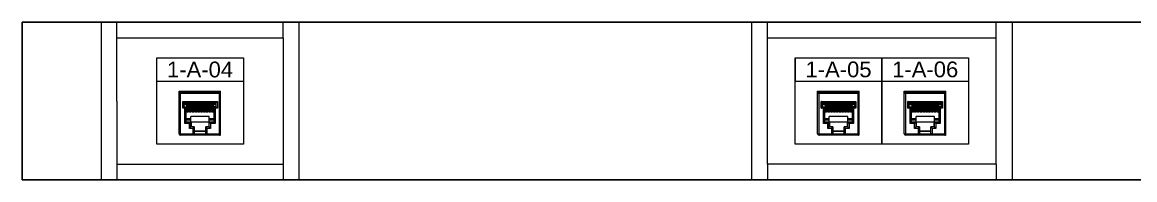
# Model space of a CAD drawing. Header units: millimetres. Extents: x 1256 to 2931, y 3298 to 3694.
# Drawn here: x 1274.3 to 1344.9, y 3461.2 to 3471.2 of the extents above; entities that cross this region are included whole.
import ezdxf
from ezdxf.enums import TextEntityAlignment as Align

# ---------------------------------------------------------------- set-up
doc = ezdxf.new("R2010")
doc.units = ezdxf.units.MM
doc.layers.add('Canales', color=250, linetype='Continuous', lineweight=25)
doc.layers.add('Roseta', color=250, linetype='Continuous', lineweight=5)
doc.styles.get("Standard").update_dxf_attribs({"font": 'Arial.ttf'})
pattern_1 = [(45, (1164.295396, 3351.090486), (-0.03132663, 0.03132663), [])]
pattern_2 = [(45, (1204.805396, 3351.090486), (-0.03132663, 0.03132663), [])]
pattern_3 = [(45, (1210.305396, 3351.090486), (-0.03132663, 0.03132663), [])]

msp = doc.modelspace()

# ---------------------------------------------------------------- hatches: boundary and pattern name
at = {"layer": 'Roseta'}
h = msp.add_hatch(dxfattribs=at)
h.set_pattern_fill('ANSI31', color=256, scale=0.013954, style=0)
h.set_pattern_definition(pattern_1)
h.paths.add_polyline_path([(1285.016, 3466.112), (1284.957, 3466.112), (1284.941, 3466.111), (1284.941, 3465.535), (1285.016, 3465.535)])
h = msp.add_hatch(dxfattribs=at)
h.set_pattern_fill('ANSI31', color=256, scale=0.013954, style=0)
h.set_pattern_definition(pattern_1)
h.paths.add_polyline_path([(1285.193, 3466.112), (1285.131, 3466.112), (1285.119, 3466.111), (1285.119, 3465.535), (1285.193, 3465.535)])
h.paths.add_polyline_path([(1285.37, 3466.112), (1285.295, 3466.112), (1285.295, 3465.535), (1285.37, 3465.535)])
h.paths.add_polyline_path([(1285.548, 3466.112), (1285.473, 3466.112), (1285.473, 3465.535), (1285.548, 3465.535)])
h.paths.add_polyline_path([(1285.724, 3466.112), (1285.649, 3466.112), (1285.649, 3465.535), (1285.724, 3465.535)])
h.paths.add_polyline_path([(1285.827, 3465.535), (1285.902, 3465.535), (1285.902, 3466.112), (1285.827, 3466.112)])
h.paths.add_polyline_path([(1286.005, 3465.535), (1286.08, 3465.535), (1286.08, 3466.112), (1286.005, 3466.112)])
h = msp.add_hatch(dxfattribs=at)
h.set_pattern_fill('ANSI31', color=256, scale=0.013954, style=0)
h.set_pattern_definition(pattern_1)
h.paths.add_polyline_path([(1286.186, 3465.535), (1286.26, 3465.535), (1286.26, 3466.112), (1286.256, 3466.112), (1286.186, 3466.112)])
h = msp.add_hatch(dxfattribs=at)
h.set_pattern_fill('ANSI31', color=256, scale=0.013954, style=0)
h.set_pattern_definition(pattern_2)
h.paths.add_polyline_path([(1325.526, 3466.112), (1325.467, 3466.112), (1325.451, 3466.111), (1325.451, 3465.535), (1325.526, 3465.535)])
h = msp.add_hatch(dxfattribs=at)
h.set_pattern_fill('ANSI31', color=256, scale=0.013954, style=0)
h.set_pattern_definition(pattern_2)
h.paths.add_polyline_path([(1325.703, 3466.112), (1325.641, 3466.112), (1325.629, 3466.111), (1325.629, 3465.535), (1325.703, 3465.535)])
h.paths.add_polyline_path([(1325.88, 3466.112), (1325.805, 3466.112), (1325.805, 3465.535), (1325.88, 3465.535)])
h.paths.add_polyline_path([(1326.058, 3466.112), (1325.983, 3466.112), (1325.983, 3465.535), (1326.058, 3465.535)])
h.paths.add_polyline_path([(1326.234, 3466.112), (1326.159, 3466.112), (1326.159, 3465.535), (1326.234, 3465.535)])
h.paths.add_polyline_path([(1326.337, 3465.535), (1326.412, 3465.535), (1326.412, 3466.112), (1326.337, 3466.112)])
h.paths.add_polyline_path([(1326.515, 3465.535), (1326.59, 3465.535), (1326.59, 3466.112), (1326.515, 3466.112)])
h = msp.add_hatch(dxfattribs=at)
h.set_pattern_fill('ANSI31', color=256, scale=0.013954, style=0)
h.set_pattern_definition(pattern_2)
h.paths.add_polyline_path([(1326.696, 3465.535), (1326.77, 3465.535), (1326.77, 3466.112), (1326.766, 3466.112), (1326.696, 3466.112)])
h = msp.add_hatch(dxfattribs=at)
h.set_pattern_fill('ANSI31', color=256, scale=0.013954, style=0)
h.set_pattern_definition(pattern_3)
h.paths.add_polyline_path([(1331.026, 3466.112), (1330.967, 3466.112), (1330.951, 3466.111), (1330.951, 3465.535), (1331.026, 3465.535)])
h = msp.add_hatch(dxfattribs=at)
h.set_pattern_fill('ANSI31', color=256, scale=0.013954, style=0)
h.set_pattern_definition(pattern_3)
h.paths.add_polyline_path([(1331.203, 3466.112), (1331.141, 3466.112), (1331.129, 3466.111), (1331.129, 3465.535), (1331.203, 3465.535)])
h.paths.add_polyline_path([(1331.38, 3466.112), (1331.305, 3466.112), (1331.305, 3465.535), (1331.38, 3465.535)])
h.paths.add_polyline_path([(1331.558, 3466.112), (1331.483, 3466.112), (1331.483, 3465.535), (1331.558, 3465.535)])
h.paths.add_polyline_path([(1331.734, 3466.112), (1331.659, 3466.112), (1331.659, 3465.535), (1331.734, 3465.535)])
h.paths.add_polyline_path([(1331.837, 3465.535), (1331.912, 3465.535), (1331.912, 3466.112), (1331.837, 3466.112)])
h.paths.add_polyline_path([(1332.015, 3465.535), (1332.09, 3465.535), (1332.09, 3466.112), (1332.015, 3466.112)])
h = msp.add_hatch(dxfattribs=at)
h.set_pattern_fill('ANSI31', color=256, scale=0.013954, style=0)
h.set_pattern_definition(pattern_3)
h.paths.add_polyline_path([(1332.196, 3465.535), (1332.27, 3465.535), (1332.27, 3466.112), (1332.266, 3466.112), (1332.196, 3466.112)])

# ---------------------------------------------------------------- linework, layer by layer
at = {"layer": 'Canales'}
for p, q in [((1274.318, 3461.239), (1274.318, 3471.239)), ((1274.318, 3471.239), (1414.318, 3471.239)), ((1409.318, 3461.239), (1274.318, 3461.239))]:
    msp.add_line(p, q, dxfattribs=at)
at = {"layer": 'Roseta'}
for p, q in [((1291.878, 3471.239), (1279.318, 3471.239)), ((1279.318, 3471.239), (1279.318, 3461.239)), ((1280.318, 3470.239), (1280.318, 3471.239)), ((1290.878, 3470.239), (1290.878, 3471.239)), ((1291.878, 3461.239), (1291.878, 3471.239)), ((1320.598, 3471.239), (1337.118, 3471.239)), ((1320.598, 3461.239), (1320.598, 3471.239)), ((1321.598, 3462.239), (1321.598, 3471.239)), ((1336.118, 3462.239), (1336.118, 3471.239)), ((1337.118, 3471.239), (1337.118, 3461.239)), ((1280.318, 3466.239), (1280.318, 3470.239)), ((1280.318, 3470.239), (1290.878, 3470.239)), ((1290.878, 3470.239), (1290.878, 3462.239)), ((1321.598, 3470.239), (1336.118, 3470.239)), ((1282.848, 3468.989), (1288.348, 3468.989)), ((1282.848, 3463.489), (1282.848, 3468.989)), ((1288.348, 3468.989), (1288.348, 3463.489)), ((1323.358, 3468.989), (1328.858, 3468.989)), ((1323.358, 3463.489), (1323.358, 3468.989)), ((1323.358, 3468.989), (1323.358, 3467.489)), ((1328.858, 3468.989), (1328.858, 3463.489)), ((1328.858, 3468.989), (1334.358, 3468.989)), ((1328.858, 3463.489), (1328.858, 3468.989)), ((1328.858, 3463.489), (1328.858, 3468.989)), ((1334.358, 3468.989), (1334.358, 3463.489)), ((1282.848, 3467.489), (1288.348, 3467.489)), ((1323.358, 3467.489), (1334.358, 3467.489)), ((1284.272, 3466.859), (1286.906, 3466.859)), ((1324.782, 3466.859), (1327.416, 3466.859)), ((1330.282, 3466.859), (1332.916, 3466.859)), ((1280.318, 3466.239), (1280.318, 3461.239)), ((1286.836, 3464.068), (1284.36, 3464.068)), ((1327.346, 3464.068), (1324.87, 3464.068)), ((1332.846, 3464.068), (1330.37, 3464.068)), ((1288.348, 3463.489), (1282.848, 3463.489)), ((1328.858, 3463.489), (1323.358, 3463.489)), ((1334.358, 3463.489), (1328.858, 3463.489)), ((1280.318, 3462.239), (1290.878, 3462.239)), ((1290.878, 3462.239), (1290.878, 3461.239)), ((1336.118, 3462.239), (1321.598, 3462.239)), ((1321.598, 3462.239), (1321.598, 3461.239)), ((1336.118, 3462.239), (1336.118, 3461.239)), ((1279.318, 3461.239), (1291.878, 3461.239)), ((1337.118, 3461.239), (1320.598, 3461.239))]:
    msp.add_line(p, q, dxfattribs=at)
at = {"layer": 'Roseta', "linetype": 'Continuous'}
for p, q in [((1284.272, 3464.155), (1284.272, 3466.859)), ((1284.272, 3466.736), (1286.906, 3466.736)), ((1284.36, 3464.068), (1284.36, 3466.859)), ((1284.36, 3466.824), (1286.836, 3466.824)), ((1286.836, 3464.068), (1286.836, 3466.859)), ((1286.906, 3464.068), (1286.906, 3466.859)), ((1324.782, 3464.155), (1324.782, 3466.859)), ((1324.782, 3466.736), (1327.416, 3466.736)), ((1324.87, 3464.068), (1324.87, 3466.859)), ((1324.87, 3466.824), (1327.346, 3466.824)), ((1327.346, 3464.068), (1327.346, 3466.859)), ((1327.416, 3464.068), (1327.416, 3466.859)), ((1330.282, 3464.155), (1330.282, 3466.859)), ((1330.282, 3466.736), (1332.916, 3466.736)), ((1330.37, 3464.068), (1330.37, 3466.859)), ((1330.37, 3466.824), (1332.846, 3466.824)), ((1332.846, 3464.068), (1332.846, 3466.859)), ((1332.916, 3464.068), (1332.916, 3466.859)), ((1284.499, 3466.211), (1286.697, 3466.211)), ((1284.499, 3465.777), (1284.499, 3466.211)), ((1284.639, 3465.777), (1284.499, 3465.777)), ((1284.586, 3466.124), (1286.61, 3466.124)), ((1284.586, 3465.864), (1284.586, 3466.124)), ((1284.586, 3466.124), (1284.586, 3466.124)), ((1284.586, 3466.112), (1286.61, 3466.112)), ((1284.586, 3466.072), (1284.595, 3466.072)), ((1284.586, 3465.864), (1284.761, 3465.864)), ((1284.595, 3465.995), (1284.595, 3466.112)), ((1284.77, 3466.082), (1284.595, 3466.082)), ((1284.77, 3465.995), (1284.595, 3465.995)), ((1284.639, 3464.818), (1284.639, 3465.777)), ((1284.726, 3464.905), (1284.726, 3465.864)), ((1284.761, 3465.995), (1284.761, 3465.535)), ((1284.77, 3465.535), (1284.77, 3466.112)), ((1284.778, 3466.112), (1284.778, 3465.535)), ((1284.845, 3465.535), (1284.845, 3466.073)), ((1284.845, 3466.073), (1284.927, 3466.073)), ((1284.927, 3466.072), (1284.845, 3466.072)), ((1284.927, 3465.535), (1284.927, 3466.073)), ((1284.935, 3466.112), (1284.935, 3465.535)), ((1284.941, 3466.112), (1284.941, 3465.535)), ((1284.957, 3466.112), (1284.941, 3466.111)), ((1285.016, 3466.112), (1285.016, 3465.535)), ((1285.023, 3465.535), (1285.023, 3466.073)), ((1285.023, 3466.073), (1285.105, 3466.073)), ((1285.105, 3466.072), (1285.023, 3466.072)), ((1285.105, 3465.535), (1285.105, 3466.073)), ((1285.113, 3466.112), (1285.113, 3465.535)), ((1285.119, 3466.112), (1285.119, 3465.535)), ((1285.131, 3466.112), (1285.119, 3466.111)), ((1285.193, 3466.112), (1285.193, 3465.535)), ((1285.201, 3465.535), (1285.201, 3466.073)), ((1285.201, 3466.073), (1285.283, 3466.073)), ((1285.283, 3466.072), (1285.201, 3466.072)), ((1285.283, 3465.535), (1285.283, 3466.073)), ((1285.292, 3466.112), (1285.292, 3465.535)), ((1285.295, 3466.112), (1285.295, 3465.535)), ((1285.37, 3466.112), (1285.37, 3465.535)), ((1285.379, 3465.535), (1285.379, 3466.073)), ((1285.379, 3466.073), (1285.461, 3466.073)), ((1285.461, 3466.072), (1285.379, 3466.072)), ((1285.461, 3465.535), (1285.461, 3466.073)), ((1285.47, 3466.112), (1285.47, 3465.535)), ((1285.473, 3466.112), (1285.473, 3465.535)), ((1285.548, 3466.112), (1285.548, 3465.535)), ((1285.557, 3465.535), (1285.557, 3466.073)), ((1285.557, 3466.073), (1285.639, 3466.073)), ((1285.639, 3466.072), (1285.557, 3466.072)), ((1285.639, 3465.535), (1285.639, 3466.073)), ((1285.649, 3466.112), (1285.649, 3465.535)), ((1285.724, 3466.112), (1285.724, 3465.535)), ((1285.725, 3466.112), (1285.725, 3465.535)), ((1285.735, 3465.535), (1285.735, 3466.073)), ((1285.735, 3466.073), (1285.817, 3466.073)), ((1285.817, 3466.072), (1285.735, 3466.072)), ((1285.817, 3465.535), (1285.817, 3466.073)), ((1285.827, 3466.112), (1285.827, 3465.535)), ((1285.902, 3466.112), (1285.902, 3465.535)), ((1285.903, 3466.112), (1285.903, 3465.535)), ((1285.913, 3465.535), (1285.913, 3466.073)), ((1285.913, 3466.073), (1285.995, 3466.073)), ((1285.995, 3466.072), (1285.913, 3466.072)), ((1285.995, 3465.535), (1285.995, 3466.073)), ((1286.005, 3466.112), (1286.005, 3465.535)), ((1286.08, 3466.112), (1286.08, 3465.535)), ((1286.084, 3466.112), (1286.084, 3465.535)), ((1286.091, 3465.535), (1286.091, 3466.073)), ((1286.091, 3466.073), (1286.173, 3466.073)), ((1286.173, 3466.072), (1286.091, 3466.072)), ((1286.173, 3465.535), (1286.173, 3466.073)), ((1286.186, 3466.112), (1286.186, 3465.535)), ((1286.26, 3466.112), (1286.256, 3466.112)), ((1286.26, 3466.113), (1286.26, 3466.112)), ((1286.26, 3466.112), (1286.26, 3465.535)), ((1286.264, 3466.112), (1286.264, 3465.535)), ((1286.269, 3465.535), (1286.269, 3466.073)), ((1286.269, 3466.073), (1286.351, 3466.073)), ((1286.351, 3466.072), (1286.269, 3466.072)), ((1286.351, 3465.535), (1286.351, 3466.073)), ((1286.418, 3465.535), (1286.418, 3466.112)), ((1286.426, 3465.535), (1286.426, 3466.112)), ((1286.426, 3466.082), (1286.601, 3466.082)), ((1286.601, 3465.995), (1286.426, 3465.995)), ((1286.435, 3465.995), (1286.435, 3465.535)), ((1286.61, 3465.864), (1286.435, 3465.864)), ((1286.47, 3465.864), (1286.47, 3464.905)), ((1286.697, 3465.777), (1286.557, 3465.777)), ((1286.557, 3465.777), (1286.557, 3464.818)), ((1286.601, 3465.995), (1286.601, 3466.112)), ((1286.61, 3466.072), (1286.601, 3466.072)), ((1286.61, 3466.124), (1286.61, 3465.864)), ((1286.61, 3466.124), (1286.61, 3466.124)), ((1286.697, 3466.211), (1286.697, 3465.777)), ((1325.009, 3466.211), (1327.207, 3466.211)), ((1325.009, 3465.777), (1325.009, 3466.211)), ((1325.149, 3465.777), (1325.009, 3465.777)), ((1325.096, 3466.124), (1327.12, 3466.124)), ((1325.096, 3465.864), (1325.096, 3466.124)), ((1325.096, 3466.124), (1325.096, 3466.124)), ((1325.096, 3466.112), (1327.12, 3466.112)), ((1325.096, 3466.072), (1325.105, 3466.072)), ((1325.096, 3465.864), (1325.271, 3465.864)), ((1325.105, 3465.995), (1325.105, 3466.112)), ((1325.28, 3466.082), (1325.105, 3466.082)), ((1325.28, 3465.995), (1325.105, 3465.995)), ((1325.149, 3464.818), (1325.149, 3465.777)), ((1325.236, 3464.905), (1325.236, 3465.864)), ((1325.271, 3465.995), (1325.271, 3465.535)), ((1325.28, 3465.535), (1325.28, 3466.112)), ((1325.288, 3466.112), (1325.288, 3465.535)), ((1325.355, 3465.535), (1325.355, 3466.073)), ((1325.355, 3466.073), (1325.437, 3466.073)), ((1325.437, 3466.072), (1325.355, 3466.072)), ((1325.437, 3465.535), (1325.437, 3466.073)), ((1325.445, 3466.112), (1325.445, 3465.535)), ((1325.451, 3466.112), (1325.451, 3465.535)), ((1325.467, 3466.112), (1325.451, 3466.111)), ((1325.526, 3466.112), (1325.526, 3465.535)), ((1325.533, 3465.535), (1325.533, 3466.073)), ((1325.533, 3466.073), (1325.615, 3466.073)), ((1325.615, 3466.072), (1325.533, 3466.072)), ((1325.615, 3465.535), (1325.615, 3466.073)), ((1325.623, 3466.112), (1325.623, 3465.535)), ((1325.629, 3466.112), (1325.629, 3465.535)), ((1325.641, 3466.112), (1325.629, 3466.111)), ((1325.703, 3466.112), (1325.703, 3465.535)), ((1325.711, 3465.535), (1325.711, 3466.073)), ((1325.711, 3466.073), (1325.793, 3466.073)), ((1325.793, 3466.072), (1325.711, 3466.072)), ((1325.793, 3465.535), (1325.793, 3466.073)), ((1325.802, 3466.112), (1325.802, 3465.535)), ((1325.805, 3466.112), (1325.805, 3465.535)), ((1325.88, 3466.112), (1325.88, 3465.535)), ((1325.889, 3465.535), (1325.889, 3466.073)), ((1325.889, 3466.073), (1325.971, 3466.073)), ((1325.971, 3466.072), (1325.889, 3466.072)), ((1325.971, 3465.535), (1325.971, 3466.073)), ((1325.98, 3466.112), (1325.98, 3465.535)), ((1325.983, 3466.112), (1325.983, 3465.535)), ((1326.058, 3466.112), (1326.058, 3465.535)), ((1326.067, 3465.535), (1326.067, 3466.073)), ((1326.067, 3466.073), (1326.149, 3466.073)), ((1326.149, 3466.072), (1326.067, 3466.072)), ((1326.149, 3465.535), (1326.149, 3466.073)), ((1326.159, 3466.112), (1326.159, 3465.535)), ((1326.234, 3466.112), (1326.234, 3465.535)), ((1326.235, 3466.112), (1326.235, 3465.535)), ((1326.245, 3465.535), (1326.245, 3466.073)), ((1326.245, 3466.073), (1326.327, 3466.073)), ((1326.327, 3466.072), (1326.245, 3466.072)), ((1326.327, 3465.535), (1326.327, 3466.073)), ((1326.337, 3466.112), (1326.337, 3465.535)), ((1326.412, 3466.112), (1326.412, 3465.535)), ((1326.413, 3466.112), (1326.413, 3465.535)), ((1326.423, 3465.535), (1326.423, 3466.073)), ((1326.423, 3466.073), (1326.505, 3466.073)), ((1326.505, 3466.072), (1326.423, 3466.072)), ((1326.505, 3465.535), (1326.505, 3466.073)), ((1326.515, 3466.112), (1326.515, 3465.535)), ((1326.59, 3466.112), (1326.59, 3465.535)), ((1326.594, 3466.112), (1326.594, 3465.535)), ((1326.601, 3465.535), (1326.601, 3466.073)), ((1326.601, 3466.073), (1326.683, 3466.073)), ((1326.683, 3466.072), (1326.601, 3466.072)), ((1326.683, 3465.535), (1326.683, 3466.073)), ((1326.696, 3466.112), (1326.696, 3465.535)), ((1326.77, 3466.112), (1326.766, 3466.112)), ((1326.77, 3466.113), (1326.77, 3466.112)), ((1326.77, 3466.112), (1326.77, 3465.535)), ((1326.774, 3466.112), (1326.774, 3465.535)), ((1326.779, 3465.535), (1326.779, 3466.073)), ((1326.779, 3466.073), (1326.861, 3466.073)), ((1326.861, 3466.072), (1326.779, 3466.072)), ((1326.861, 3465.535), (1326.861, 3466.073)), ((1326.928, 3465.535), (1326.928, 3466.112)), ((1326.936, 3465.535), (1326.936, 3466.112)), ((1326.936, 3466.082), (1327.111, 3466.082)), ((1327.111, 3465.995), (1326.936, 3465.995)), ((1326.945, 3465.995), (1326.945, 3465.535)), ((1327.12, 3465.864), (1326.945, 3465.864)), ((1326.98, 3465.864), (1326.98, 3464.905)), ((1327.207, 3465.777), (1327.067, 3465.777)), ((1327.067, 3465.777), (1327.067, 3464.818)), ((1327.111, 3465.995), (1327.111, 3466.112)), ((1327.12, 3466.072), (1327.111, 3466.072)), ((1327.12, 3466.124), (1327.12, 3465.864)), ((1327.12, 3466.124), (1327.12, 3466.124)), ((1327.207, 3466.211), (1327.207, 3465.777)), ((1330.509, 3466.211), (1332.707, 3466.211)), ((1330.509, 3465.777), (1330.509, 3466.211)), ((1330.649, 3465.777), (1330.509, 3465.777)), ((1330.596, 3466.124), (1332.62, 3466.124)), ((1330.596, 3465.864), (1330.596, 3466.124)), ((1330.596, 3466.124), (1330.596, 3466.124)), ((1330.596, 3466.112), (1332.62, 3466.112)), ((1330.596, 3466.072), (1330.605, 3466.072)), ((1330.596, 3465.864), (1330.771, 3465.864)), ((1330.605, 3465.995), (1330.605, 3466.112)), ((1330.78, 3466.082), (1330.605, 3466.082)), ((1330.78, 3465.995), (1330.605, 3465.995)), ((1330.649, 3464.818), (1330.649, 3465.777)), ((1330.736, 3464.905), (1330.736, 3465.864)), ((1330.771, 3465.995), (1330.771, 3465.535)), ((1330.78, 3465.535), (1330.78, 3466.112)), ((1330.788, 3466.112), (1330.788, 3465.535)), ((1330.855, 3465.535), (1330.855, 3466.073)), ((1330.855, 3466.073), (1330.937, 3466.073)), ((1330.937, 3466.072), (1330.855, 3466.072)), ((1330.937, 3465.535), (1330.937, 3466.073)), ((1330.945, 3466.112), (1330.945, 3465.535)), ((1330.951, 3466.112), (1330.951, 3465.535)), ((1330.967, 3466.112), (1330.951, 3466.111)), ((1331.026, 3466.112), (1331.026, 3465.535)), ((1331.033, 3465.535), (1331.033, 3466.073)), ((1331.033, 3466.073), (1331.115, 3466.073)), ((1331.115, 3466.072), (1331.033, 3466.072)), ((1331.115, 3465.535), (1331.115, 3466.073)), ((1331.123, 3466.112), (1331.123, 3465.535)), ((1331.129, 3466.112), (1331.129, 3465.535)), ((1331.141, 3466.112), (1331.129, 3466.111)), ((1331.203, 3466.112), (1331.203, 3465.535)), ((1331.211, 3465.535), (1331.211, 3466.073)), ((1331.211, 3466.073), (1331.293, 3466.073)), ((1331.293, 3466.072), (1331.211, 3466.072)), ((1331.293, 3465.535), (1331.293, 3466.073)), ((1331.302, 3466.112), (1331.302, 3465.535)), ((1331.305, 3466.112), (1331.305, 3465.535)), ((1331.38, 3466.112), (1331.38, 3465.535)), ((1331.389, 3465.535), (1331.389, 3466.073)), ((1331.389, 3466.073), (1331.471, 3466.073)), ((1331.471, 3466.072), (1331.389, 3466.072)), ((1331.471, 3465.535), (1331.471, 3466.073)), ((1331.48, 3466.112), (1331.48, 3465.535)), ((1331.483, 3466.112), (1331.483, 3465.535)), ((1331.558, 3466.112), (1331.558, 3465.535)), ((1331.567, 3465.535), (1331.567, 3466.073)), ((1331.567, 3466.073), (1331.649, 3466.073)), ((1331.649, 3466.072), (1331.567, 3466.072)), ((1331.649, 3465.535), (1331.649, 3466.073)), ((1331.659, 3466.112), (1331.659, 3465.535)), ((1331.734, 3466.112), (1331.734, 3465.535)), ((1331.735, 3466.112), (1331.735, 3465.535)), ((1331.745, 3465.535), (1331.745, 3466.073)), ((1331.745, 3466.073), (1331.827, 3466.073)), ((1331.827, 3466.072), (1331.745, 3466.072)), ((1331.827, 3465.535), (1331.827, 3466.073)), ((1331.837, 3466.112), (1331.837, 3465.535)), ((1331.912, 3466.112), (1331.912, 3465.535)), ((1331.913, 3466.112), (1331.913, 3465.535)), ((1331.923, 3465.535), (1331.923, 3466.073)), ((1331.923, 3466.073), (1332.005, 3466.073)), ((1332.005, 3466.072), (1331.923, 3466.072)), ((1332.005, 3465.535), (1332.005, 3466.073)), ((1332.015, 3466.112), (1332.015, 3465.535)), ((1332.09, 3466.112), (1332.09, 3465.535)), ((1332.094, 3466.112), (1332.094, 3465.535)), ((1332.101, 3465.535), (1332.101, 3466.073)), ((1332.101, 3466.073), (1332.183, 3466.073)), ((1332.183, 3466.072), (1332.101, 3466.072)), ((1332.183, 3465.535), (1332.183, 3466.073)), ((1332.196, 3466.112), (1332.196, 3465.535)), ((1332.27, 3466.112), (1332.266, 3466.112)), ((1332.27, 3466.113), (1332.27, 3466.112)), ((1332.27, 3466.112), (1332.27, 3465.535)), ((1332.274, 3466.112), (1332.274, 3465.535)), ((1332.279, 3465.535), (1332.279, 3466.073)), ((1332.279, 3466.073), (1332.361, 3466.073)), ((1332.361, 3466.072), (1332.279, 3466.072)), ((1332.361, 3465.535), (1332.361, 3466.073)), ((1332.428, 3465.535), (1332.428, 3466.112)), ((1332.436, 3465.535), (1332.436, 3466.112)), ((1332.436, 3466.082), (1332.611, 3466.082)), ((1332.611, 3465.995), (1332.436, 3465.995)), ((1332.445, 3465.995), (1332.445, 3465.535)), ((1332.62, 3465.864), (1332.445, 3465.864)), ((1332.48, 3465.864), (1332.48, 3464.905)), ((1332.707, 3465.777), (1332.567, 3465.777)), ((1332.567, 3465.777), (1332.567, 3464.818)), ((1332.611, 3465.995), (1332.611, 3466.112)), ((1332.62, 3466.072), (1332.611, 3466.072)), ((1332.62, 3466.124), (1332.62, 3465.864)), ((1332.62, 3466.124), (1332.62, 3466.124)), ((1332.707, 3466.211), (1332.707, 3465.777)), ((1285.014, 3465.114), (1284.726, 3465.114)), ((1285.014, 3465.027), (1284.726, 3465.027)), ((1284.845, 3465.535), (1284.761, 3465.535)), ((1285.023, 3465.535), (1284.927, 3465.535)), ((1285.014, 3464.591), (1285.014, 3465.254)), ((1286.182, 3465.254), (1285.014, 3465.254)), ((1285.201, 3465.535), (1285.105, 3465.535)), ((1285.379, 3465.535), (1285.283, 3465.535)), ((1285.557, 3465.535), (1285.461, 3465.535)), ((1285.735, 3465.535), (1285.639, 3465.535)), ((1285.913, 3465.535), (1285.817, 3465.535)), ((1286.091, 3465.535), (1285.995, 3465.535)), ((1286.269, 3465.535), (1286.173, 3465.535)), ((1286.182, 3464.591), (1286.182, 3465.254)), ((1286.47, 3465.114), (1286.182, 3465.114)), ((1286.47, 3465.027), (1286.182, 3465.027)), ((1286.435, 3465.535), (1286.351, 3465.535)), ((1325.524, 3465.114), (1325.236, 3465.114)), ((1325.524, 3465.027), (1325.236, 3465.027)), ((1325.355, 3465.535), (1325.271, 3465.535)), ((1325.533, 3465.535), (1325.437, 3465.535)), ((1325.524, 3464.591), (1325.524, 3465.254)), ((1326.692, 3465.254), (1325.524, 3465.254)), ((1325.711, 3465.535), (1325.615, 3465.535)), ((1325.889, 3465.535), (1325.793, 3465.535)), ((1326.067, 3465.535), (1325.971, 3465.535)), ((1326.245, 3465.535), (1326.149, 3465.535)), ((1326.423, 3465.535), (1326.327, 3465.535)), ((1326.601, 3465.535), (1326.505, 3465.535)), ((1326.779, 3465.535), (1326.683, 3465.535)), ((1326.692, 3464.591), (1326.692, 3465.254)), ((1326.98, 3465.114), (1326.692, 3465.114)), ((1326.98, 3465.027), (1326.692, 3465.027)), ((1326.945, 3465.535), (1326.861, 3465.535)), ((1331.024, 3465.114), (1330.736, 3465.114)), ((1331.024, 3465.027), (1330.736, 3465.027)), ((1330.855, 3465.535), (1330.771, 3465.535)), ((1331.033, 3465.535), (1330.937, 3465.535)), ((1331.024, 3464.591), (1331.024, 3465.254)), ((1332.192, 3465.254), (1331.024, 3465.254)), ((1331.211, 3465.535), (1331.115, 3465.535)), ((1331.389, 3465.535), (1331.293, 3465.535)), ((1331.567, 3465.535), (1331.471, 3465.535)), ((1331.745, 3465.535), (1331.649, 3465.535)), ((1331.923, 3465.535), (1331.827, 3465.535)), ((1332.101, 3465.535), (1332.005, 3465.535)), ((1332.279, 3465.535), (1332.183, 3465.535)), ((1332.192, 3464.591), (1332.192, 3465.254)), ((1332.48, 3465.114), (1332.192, 3465.114)), ((1332.48, 3465.027), (1332.192, 3465.027)), ((1332.445, 3465.535), (1332.361, 3465.535)), ((1284.926, 3464.818), (1284.639, 3464.818)), ((1286.47, 3464.905), (1284.726, 3464.905)), ((1284.926, 3464.504), (1284.926, 3464.818)), ((1285.145, 3464.504), (1284.926, 3464.504)), ((1285.232, 3464.591), (1285.014, 3464.591)), ((1285.017, 3464.905), (1285.017, 3464.591)), ((1285.026, 3464.905), (1285.026, 3464.591)), ((1285.145, 3464.504), (1285.145, 3464.155)), ((1285.232, 3464.591), (1285.232, 3464.181)), ((1285.232, 3464.347), (1285.964, 3464.347)), ((1285.232, 3464.338), (1285.964, 3464.338)), ((1285.232, 3464.329), (1285.964, 3464.329)), ((1285.964, 3464.181), (1285.964, 3464.591)), ((1286.182, 3464.591), (1285.964, 3464.591)), ((1286.051, 3464.155), (1286.051, 3464.504)), ((1286.27, 3464.504), (1286.051, 3464.504)), ((1286.17, 3464.591), (1286.17, 3464.905)), ((1286.179, 3464.591), (1286.179, 3464.905)), ((1286.27, 3464.818), (1286.27, 3464.504)), ((1286.557, 3464.818), (1286.27, 3464.818)), ((1325.436, 3464.818), (1325.149, 3464.818)), ((1326.98, 3464.905), (1325.236, 3464.905)), ((1325.436, 3464.504), (1325.436, 3464.818)), ((1325.655, 3464.504), (1325.436, 3464.504)), ((1325.742, 3464.591), (1325.524, 3464.591)), ((1325.527, 3464.905), (1325.527, 3464.591)), ((1325.536, 3464.905), (1325.536, 3464.591)), ((1325.655, 3464.504), (1325.655, 3464.155)), ((1325.742, 3464.591), (1325.742, 3464.181)), ((1325.742, 3464.347), (1326.474, 3464.347)), ((1325.742, 3464.338), (1326.474, 3464.338)), ((1325.742, 3464.329), (1326.474, 3464.329)), ((1326.474, 3464.181), (1326.474, 3464.591)), ((1326.692, 3464.591), (1326.474, 3464.591)), ((1326.561, 3464.155), (1326.561, 3464.504)), ((1326.78, 3464.504), (1326.561, 3464.504)), ((1326.68, 3464.591), (1326.68, 3464.905)), ((1326.689, 3464.591), (1326.689, 3464.905)), ((1326.78, 3464.818), (1326.78, 3464.504)), ((1327.067, 3464.818), (1326.78, 3464.818)), ((1330.936, 3464.818), (1330.649, 3464.818)), ((1332.48, 3464.905), (1330.736, 3464.905)), ((1330.936, 3464.504), (1330.936, 3464.818)), ((1331.155, 3464.504), (1330.936, 3464.504)), ((1331.242, 3464.591), (1331.024, 3464.591)), ((1331.027, 3464.905), (1331.027, 3464.591)), ((1331.036, 3464.905), (1331.036, 3464.591)), ((1331.155, 3464.504), (1331.155, 3464.155)), ((1331.242, 3464.591), (1331.242, 3464.181)), ((1331.242, 3464.347), (1331.974, 3464.347)), ((1331.242, 3464.338), (1331.974, 3464.338)), ((1331.242, 3464.329), (1331.974, 3464.329)), ((1331.974, 3464.181), (1331.974, 3464.591)), ((1332.192, 3464.591), (1331.974, 3464.591)), ((1332.061, 3464.155), (1332.061, 3464.504)), ((1332.28, 3464.504), (1332.061, 3464.504)), ((1332.18, 3464.591), (1332.18, 3464.905)), ((1332.189, 3464.591), (1332.189, 3464.905)), ((1332.28, 3464.818), (1332.28, 3464.504)), ((1332.567, 3464.818), (1332.28, 3464.818)), ((1284.272, 3464.155), (1286.906, 3464.155)), ((1324.782, 3464.155), (1327.416, 3464.155)), ((1330.282, 3464.155), (1332.916, 3464.155))]:
    msp.add_line(p, q, dxfattribs=at)
for centre, start, end in [((1284.36, 3466.736), 90, 180), ((1286.836, 3466.736), 36.23422, 90), ((1324.87, 3466.736), 90, 180), ((1327.346, 3466.736), 36.23422, 90), ((1330.37, 3466.736), 90, 180), ((1332.846, 3466.736), 36.23422, 90), ((1284.36, 3464.155), 180, 270), ((1286.836, 3464.155), 270, 323.26635), ((1324.87, 3464.155), 180, 270), ((1327.346, 3464.155), 270, 323.26635), ((1330.37, 3464.155), 180, 270), ((1332.846, 3464.155), 270, 323.26635)]:
    msp.add_arc(centre, 0.0872, start, end, dxfattribs=at)
for points, start_tangent, end_tangent in [([(1284.586, 3466.124), (1284.583, 3466.127), (1284.576, 3466.134), (1284.566, 3466.144), (1284.554, 3466.156), (1284.541, 3466.169), (1284.527, 3466.183), (1284.513, 3466.197), (1284.499, 3466.211)], (-0.707107, 0.707107), (-0.707107, 0.707107)), ([(1284.499, 3465.777), (1284.513, 3465.791), (1284.528, 3465.806), (1284.542, 3465.82), (1284.555, 3465.833), (1284.567, 3465.845), (1284.577, 3465.855), (1284.584, 3465.862), (1284.586, 3465.864)], (0.707107, 0.707107), (0.707107, 0.707107)), ([(1284.639, 3465.777), (1284.653, 3465.791), (1284.667, 3465.806), (1284.681, 3465.82), (1284.694, 3465.833), (1284.706, 3465.845), (1284.716, 3465.855), (1284.723, 3465.862), (1284.726, 3465.864)], (0.707107, 0.707107), (0.707107, 0.707107)), ([(1286.557, 3465.777), (1286.543, 3465.791), (1286.529, 3465.806), (1286.515, 3465.82), (1286.502, 3465.833), (1286.49, 3465.845), (1286.48, 3465.855), (1286.473, 3465.862), (1286.47, 3465.864)], (-0.707107, 0.707107), (-0.707107, 0.707107)), ([(1286.61, 3466.124), (1286.613, 3466.127), (1286.62, 3466.134), (1286.63, 3466.144), (1286.642, 3466.156), (1286.655, 3466.169), (1286.669, 3466.183), (1286.683, 3466.197), (1286.697, 3466.211)], (0.707107, 0.707107), (0.707107, 0.707107)), ([(1286.697, 3465.777), (1286.683, 3465.791), (1286.668, 3465.806), (1286.654, 3465.82), (1286.641, 3465.833), (1286.629, 3465.845), (1286.619, 3465.855), (1286.612, 3465.862), (1286.61, 3465.864)], (-0.707107, 0.707107), (-0.707107, 0.707107)), ([(1325.096, 3466.124), (1325.093, 3466.127), (1325.086, 3466.134), (1325.076, 3466.144), (1325.064, 3466.156), (1325.051, 3466.169), (1325.037, 3466.183), (1325.023, 3466.197), (1325.009, 3466.211)], (-0.707107, 0.707107), (-0.707107, 0.707107)), ([(1325.009, 3465.777), (1325.023, 3465.791), (1325.038, 3465.806), (1325.052, 3465.82), (1325.065, 3465.833), (1325.077, 3465.845), (1325.087, 3465.855), (1325.094, 3465.862), (1325.096, 3465.864)], (0.707107, 0.707107), (0.707107, 0.707107)), ([(1325.149, 3465.777), (1325.163, 3465.791), (1325.177, 3465.806), (1325.191, 3465.82), (1325.204, 3465.833), (1325.216, 3465.845), (1325.226, 3465.855), (1325.233, 3465.862), (1325.236, 3465.864)], (0.707107, 0.707107), (0.707107, 0.707107)), ([(1327.067, 3465.777), (1327.053, 3465.791), (1327.039, 3465.806), (1327.025, 3465.82), (1327.012, 3465.833), (1327, 3465.845), (1326.99, 3465.855), (1326.983, 3465.862), (1326.98, 3465.864)], (-0.707107, 0.707107), (-0.707107, 0.707107)), ([(1327.12, 3466.124), (1327.123, 3466.127), (1327.13, 3466.134), (1327.14, 3466.144), (1327.152, 3466.156), (1327.165, 3466.169), (1327.179, 3466.183), (1327.193, 3466.197), (1327.207, 3466.211)], (0.707107, 0.707107), (0.707107, 0.707107)), ([(1327.207, 3465.777), (1327.193, 3465.791), (1327.178, 3465.806), (1327.164, 3465.82), (1327.151, 3465.833), (1327.139, 3465.845), (1327.129, 3465.855), (1327.122, 3465.862), (1327.12, 3465.864)], (-0.707107, 0.707107), (-0.707107, 0.707107)), ([(1330.596, 3466.124), (1330.593, 3466.127), (1330.586, 3466.134), (1330.576, 3466.144), (1330.564, 3466.156), (1330.551, 3466.169), (1330.537, 3466.183), (1330.523, 3466.197), (1330.509, 3466.211)], (-0.707107, 0.707107), (-0.707107, 0.707107)), ([(1330.509, 3465.777), (1330.523, 3465.791), (1330.538, 3465.806), (1330.552, 3465.82), (1330.565, 3465.833), (1330.577, 3465.845), (1330.587, 3465.855), (1330.594, 3465.862), (1330.596, 3465.864)], (0.707107, 0.707107), (0.707107, 0.707107)), ([(1330.649, 3465.777), (1330.663, 3465.791), (1330.677, 3465.806), (1330.691, 3465.82), (1330.704, 3465.833), (1330.716, 3465.845), (1330.726, 3465.855), (1330.733, 3465.862), (1330.736, 3465.864)], (0.707107, 0.707107), (0.707107, 0.707107)), ([(1332.567, 3465.777), (1332.553, 3465.791), (1332.539, 3465.806), (1332.525, 3465.82), (1332.512, 3465.833), (1332.5, 3465.845), (1332.49, 3465.855), (1332.483, 3465.862), (1332.48, 3465.864)], (-0.707107, 0.707107), (-0.707107, 0.707107)), ([(1332.62, 3466.124), (1332.623, 3466.127), (1332.63, 3466.134), (1332.64, 3466.144), (1332.652, 3466.156), (1332.665, 3466.169), (1332.679, 3466.183), (1332.693, 3466.197), (1332.707, 3466.211)], (0.707107, 0.707107), (0.707107, 0.707107)), ([(1332.707, 3465.777), (1332.693, 3465.791), (1332.678, 3465.806), (1332.664, 3465.82), (1332.651, 3465.833), (1332.639, 3465.845), (1332.629, 3465.855), (1332.622, 3465.862), (1332.62, 3465.864)], (-0.707107, 0.707107), (-0.707107, 0.707107)), ([(1284.639, 3464.818), (1284.653, 3464.832), (1284.667, 3464.846), (1284.681, 3464.86), (1284.694, 3464.874), (1284.706, 3464.885), (1284.716, 3464.895), (1284.723, 3464.902), (1284.726, 3464.905)], (0.707107, 0.707107), (0.707107, 0.707107)), ([(1284.926, 3464.818), (1284.941, 3464.832), (1284.955, 3464.846), (1284.969, 3464.86), (1284.982, 3464.874), (1284.994, 3464.885), (1285.004, 3464.895), (1285.011, 3464.902), (1285.014, 3464.905)], (0.707107, 0.707107), (0.707107, 0.707107)), ([(1284.926, 3464.504), (1284.941, 3464.518), (1284.955, 3464.532), (1284.969, 3464.546), (1284.982, 3464.56), (1284.994, 3464.572), (1285.004, 3464.581), (1285.011, 3464.588), (1285.014, 3464.591)], (0.707107, 0.707107), (0.707107, 0.707107)), ([(1285.145, 3464.504), (1285.159, 3464.518), (1285.173, 3464.532), (1285.187, 3464.546), (1285.2, 3464.56), (1285.212, 3464.572), (1285.222, 3464.581), (1285.229, 3464.588), (1285.232, 3464.591)], (0.707107, 0.707107), (0.707107, 0.707107)), ([(1286.051, 3464.504), (1286.037, 3464.518), (1286.023, 3464.532), (1286.009, 3464.546), (1285.996, 3464.56), (1285.984, 3464.572), (1285.974, 3464.581), (1285.967, 3464.588), (1285.964, 3464.591)], (-0.707107, 0.707107), (-0.707107, 0.707107)), ([(1286.27, 3464.818), (1286.255, 3464.832), (1286.241, 3464.846), (1286.227, 3464.86), (1286.214, 3464.874), (1286.202, 3464.885), (1286.192, 3464.895), (1286.185, 3464.902), (1286.182, 3464.905)], (-0.707107, 0.707107), (-0.707107, 0.707107)), ([(1286.27, 3464.504), (1286.255, 3464.518), (1286.241, 3464.532), (1286.227, 3464.546), (1286.214, 3464.56), (1286.202, 3464.572), (1286.192, 3464.581), (1286.185, 3464.588), (1286.182, 3464.591)], (-0.707107, 0.707107), (-0.707107, 0.707107)), ([(1286.557, 3464.818), (1286.543, 3464.832), (1286.529, 3464.846), (1286.515, 3464.86), (1286.502, 3464.874), (1286.49, 3464.885), (1286.48, 3464.895), (1286.473, 3464.902), (1286.47, 3464.905)], (-0.707107, 0.707107), (-0.707107, 0.707107)), ([(1325.149, 3464.818), (1325.163, 3464.832), (1325.177, 3464.846), (1325.191, 3464.86), (1325.204, 3464.874), (1325.216, 3464.885), (1325.226, 3464.895), (1325.233, 3464.902), (1325.236, 3464.905)], (0.707107, 0.707107), (0.707107, 0.707107)), ([(1325.436, 3464.818), (1325.451, 3464.832), (1325.465, 3464.846), (1325.479, 3464.86), (1325.492, 3464.874), (1325.504, 3464.885), (1325.514, 3464.895), (1325.521, 3464.902), (1325.524, 3464.905)], (0.707107, 0.707107), (0.707107, 0.707107)), ([(1325.436, 3464.504), (1325.451, 3464.518), (1325.465, 3464.532), (1325.479, 3464.546), (1325.492, 3464.56), (1325.504, 3464.572), (1325.514, 3464.581), (1325.521, 3464.588), (1325.524, 3464.591)], (0.707107, 0.707107), (0.707107, 0.707107)), ([(1325.655, 3464.504), (1325.669, 3464.518), (1325.683, 3464.532), (1325.697, 3464.546), (1325.71, 3464.56), (1325.722, 3464.572), (1325.732, 3464.581), (1325.739, 3464.588), (1325.742, 3464.591)], (0.707107, 0.707107), (0.707107, 0.707107)), ([(1326.561, 3464.504), (1326.547, 3464.518), (1326.533, 3464.532), (1326.519, 3464.546), (1326.506, 3464.56), (1326.494, 3464.572), (1326.484, 3464.581), (1326.477, 3464.588), (1326.474, 3464.591)], (-0.707107, 0.707107), (-0.707107, 0.707107)), ([(1326.78, 3464.818), (1326.765, 3464.832), (1326.751, 3464.846), (1326.737, 3464.86), (1326.724, 3464.874), (1326.712, 3464.885), (1326.702, 3464.895), (1326.695, 3464.902), (1326.692, 3464.905)], (-0.707107, 0.707107), (-0.707107, 0.707107)), ([(1326.78, 3464.504), (1326.765, 3464.518), (1326.751, 3464.532), (1326.737, 3464.546), (1326.724, 3464.56), (1326.712, 3464.572), (1326.702, 3464.581), (1326.695, 3464.588), (1326.692, 3464.591)], (-0.707107, 0.707107), (-0.707107, 0.707107)), ([(1327.067, 3464.818), (1327.053, 3464.832), (1327.039, 3464.846), (1327.025, 3464.86), (1327.012, 3464.874), (1327, 3464.885), (1326.99, 3464.895), (1326.983, 3464.902), (1326.98, 3464.905)], (-0.707107, 0.707107), (-0.707107, 0.707107)), ([(1330.649, 3464.818), (1330.663, 3464.832), (1330.677, 3464.846), (1330.691, 3464.86), (1330.704, 3464.874), (1330.716, 3464.885), (1330.726, 3464.895), (1330.733, 3464.902), (1330.736, 3464.905)], (0.707107, 0.707107), (0.707107, 0.707107)), ([(1330.936, 3464.818), (1330.951, 3464.832), (1330.965, 3464.846), (1330.979, 3464.86), (1330.992, 3464.874), (1331.004, 3464.885), (1331.014, 3464.895), (1331.021, 3464.902), (1331.024, 3464.905)], (0.707107, 0.707107), (0.707107, 0.707107)), ([(1330.936, 3464.504), (1330.951, 3464.518), (1330.965, 3464.532), (1330.979, 3464.546), (1330.992, 3464.56), (1331.004, 3464.572), (1331.014, 3464.581), (1331.021, 3464.588), (1331.024, 3464.591)], (0.707107, 0.707107), (0.707107, 0.707107)), ([(1331.155, 3464.504), (1331.169, 3464.518), (1331.183, 3464.532), (1331.197, 3464.546), (1331.21, 3464.56), (1331.222, 3464.572), (1331.232, 3464.581), (1331.239, 3464.588), (1331.242, 3464.591)], (0.707107, 0.707107), (0.707107, 0.707107)), ([(1332.061, 3464.504), (1332.047, 3464.518), (1332.033, 3464.532), (1332.019, 3464.546), (1332.006, 3464.56), (1331.994, 3464.572), (1331.984, 3464.581), (1331.977, 3464.588), (1331.974, 3464.591)], (-0.707107, 0.707107), (-0.707107, 0.707107)), ([(1332.28, 3464.818), (1332.265, 3464.832), (1332.251, 3464.846), (1332.237, 3464.86), (1332.224, 3464.874), (1332.212, 3464.885), (1332.202, 3464.895), (1332.195, 3464.902), (1332.192, 3464.905)], (-0.707107, 0.707107), (-0.707107, 0.707107)), ([(1332.28, 3464.504), (1332.265, 3464.518), (1332.251, 3464.532), (1332.237, 3464.546), (1332.224, 3464.56), (1332.212, 3464.572), (1332.202, 3464.581), (1332.195, 3464.588), (1332.192, 3464.591)], (-0.707107, 0.707107), (-0.707107, 0.707107)), ([(1332.567, 3464.818), (1332.553, 3464.832), (1332.539, 3464.846), (1332.525, 3464.86), (1332.512, 3464.874), (1332.5, 3464.885), (1332.49, 3464.895), (1332.483, 3464.902), (1332.48, 3464.905)], (-0.707107, 0.707107), (-0.707107, 0.707107)), ([(1285.232, 3464.181), (1285.229, 3464.174), (1285.22, 3464.168), (1285.206, 3464.162), (1285.188, 3464.158), (1285.166, 3464.156), (1285.145, 3464.155)], (0, -1), (-1, 0)), ([(1286.051, 3464.155), (1286.03, 3464.156), (1286.008, 3464.158), (1285.99, 3464.162), (1285.976, 3464.168), (1285.967, 3464.174), (1285.964, 3464.181)], (-1, 0), (0, 1)), ([(1325.742, 3464.181), (1325.739, 3464.174), (1325.73, 3464.168), (1325.716, 3464.162), (1325.698, 3464.158), (1325.676, 3464.156), (1325.655, 3464.155)], (0, -1), (-1, 0)), ([(1326.561, 3464.155), (1326.54, 3464.156), (1326.518, 3464.158), (1326.5, 3464.162), (1326.486, 3464.168), (1326.477, 3464.174), (1326.474, 3464.181)], (-1, 0), (0, 1)), ([(1331.242, 3464.181), (1331.239, 3464.174), (1331.23, 3464.168), (1331.216, 3464.162), (1331.198, 3464.158), (1331.176, 3464.156), (1331.155, 3464.155)], (0, -1), (-1, 0)), ([(1332.061, 3464.155), (1332.04, 3464.156), (1332.018, 3464.158), (1332, 3464.162), (1331.986, 3464.168), (1331.977, 3464.174), (1331.974, 3464.181)], (-1, 0), (0, 1))]:
    msp.add_spline(points, degree=3, dxfattribs=dict(at, start_tangent=start_tangent, end_tangent=end_tangent))

# ---------------------------------------------------------------- texts
at = {"layer": 'Roseta', "char_height": 1, "attachment_point": 5}
for s, insert in [('1-A-05', (1326.108, 3468.238)), ('1-A-06', (1331.608, 3468.238))]:
    msp.add_mtext_dynamic_manual_height_columns(s, width=5.5, gutter_width=12.5, heights=[1.5], dxfattribs=dict(at, insert=insert))
at = {"layer": 'Roseta', "flags": 4}
msp.add_attdef('1-A-04', text='1-A-01', height=1, dxfattribs=at).set_placement((1285.598, 3468.239), align=Align.MIDDLE_CENTER)

doc.saveas('drawing.dxf')
